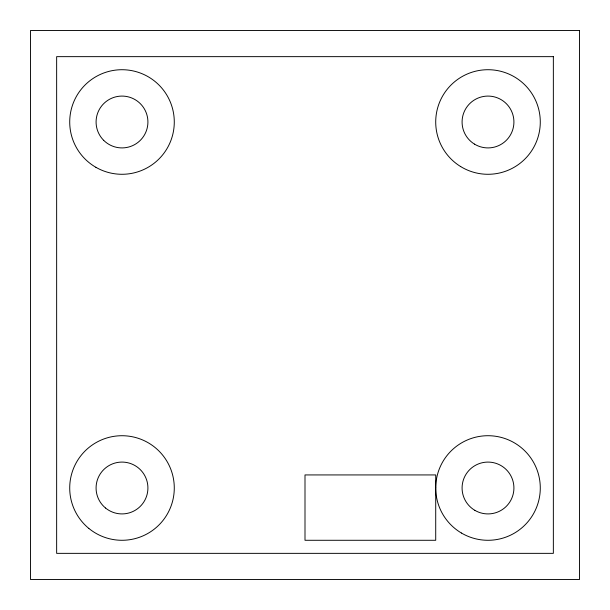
<?xml version="1.0" encoding="UTF-8"?>
<svg xmlns="http://www.w3.org/2000/svg" width="610" height="610" viewBox="0 0 610 610"><rect width="100%" height="100%" fill="white"/><g stroke="black" fill="none" stroke-linecap="round" stroke-linejoin="round"><path stroke-width="0.91" d="M435.715 487.481L435.715 540.285L305 540.285L305 474.931L435.715 474.931L435.715 487.481M579.5 30.5L30.5 30.5L30.5 579.5L579.5 579.5L579.5 30.5M553.354 56.646L56.646 56.646L56.646 553.354L553.354 553.354L553.354 56.646M103.677 140.323A25.917 25.917 0 0 0 147.033 128.71A25.917 25.917 0 0 0 115.29 96.967A25.917 25.917 0 0 0 103.677 140.323M474.473 144.105A25.917 25.917 0 0 0 513.91 122.663A25.917 25.917 0 0 0 475.617 99.232A25.917 25.917 0 0 0 474.473 144.105M105.553 508.031A25.917 25.917 0 0 0 147.567 492.232A25.917 25.917 0 0 0 112.88 463.737A25.917 25.917 0 0 0 105.553 508.031M474.824 510.318A25.917 25.917 0 0 0 513.917 488.252A25.917 25.917 0 0 0 475.266 465.43A25.917 25.917 0 0 0 474.824 510.318M95.854 167.277A52.285 52.285 0 0 0 174.285 122A52.285 52.285 0 0 0 95.854 76.723A52.285 52.285 0 0 0 95.854 167.277M460.71 166.599A52.285 52.285 0 0 0 540.269 123.334A52.285 52.285 0 0 0 463.02 76.067A52.285 52.285 0 0 0 460.71 166.599M88.816 528.405A52.285 52.285 0 0 0 173.583 496.532A52.285 52.285 0 0 0 103.601 439.063A52.285 52.285 0 0 0 88.816 528.405M461.412 533.018A52.285 52.285 0 0 0 540.285 488.518A52.285 52.285 0 0 0 462.304 442.463A52.285 52.285 0 0 0 461.412 533.018"/></g></svg>
